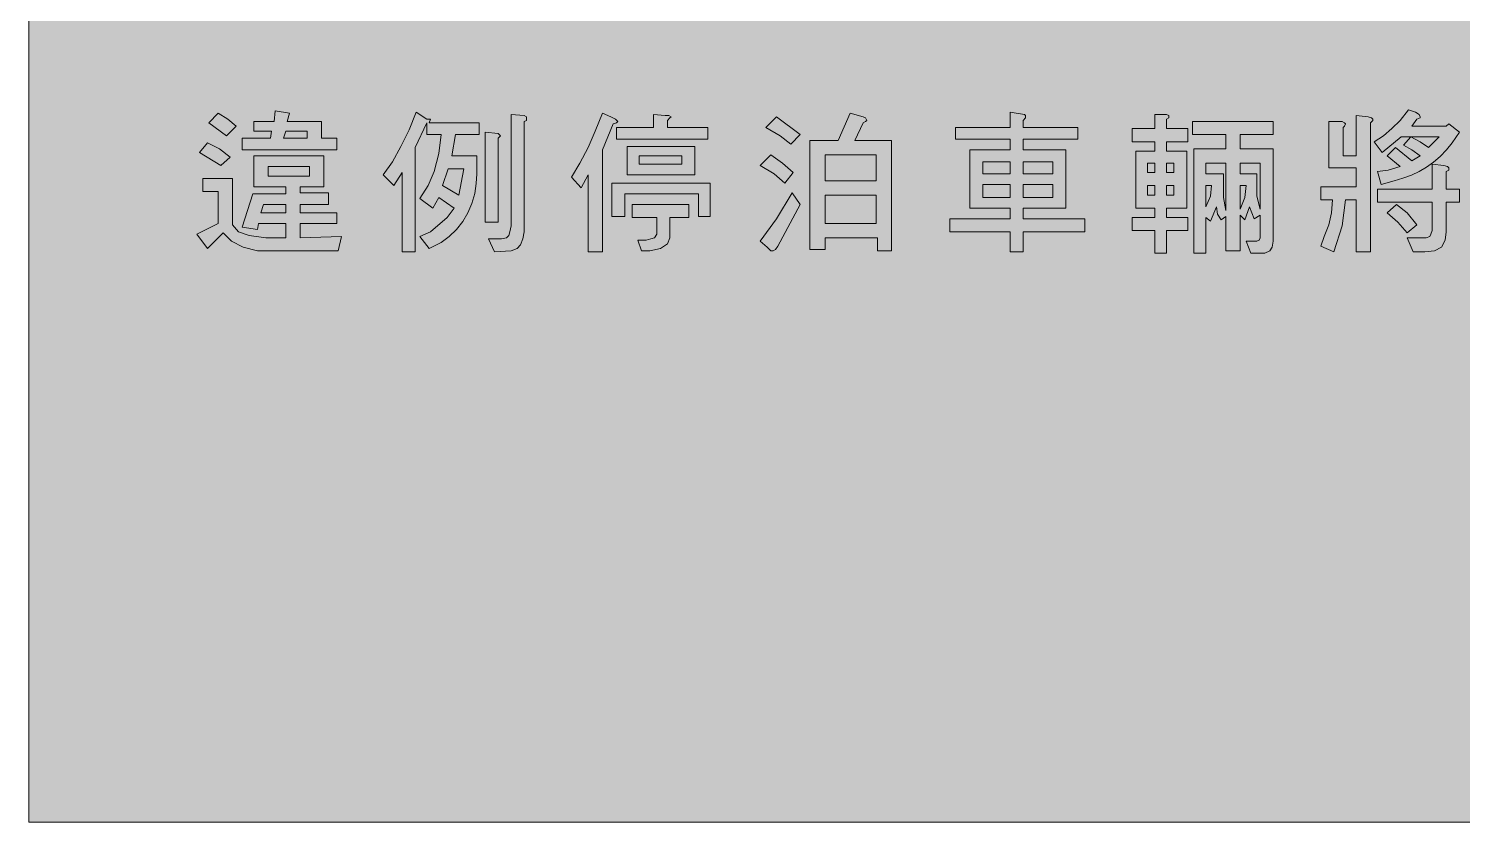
# Model space of a CAD drawing. Header units: metres. Extents: x 121 to 449, y 13 to 259.
# Drawn here: x 120.6 to 338.3, y 12.8 to 133.3 of the extents above; entities that cross this region are included whole.
import ezdxf

# ---------------------------------------------------------------- set-up
doc = ezdxf.new("R2010")
doc.units = ezdxf.units.M
doc.layers.add('FILL_BLUE_0000FF', color=7, linetype='Continuous', true_color=0x0000ff)
doc.layers.add('FILL_WHITE_FFFFFF', color=7, linetype='Continuous', true_color=0xffffff)

msp = doc.modelspace()

# ---------------------------------------------------------------- hatches: boundary and pattern name
at = {"layer": 'FILL_BLUE_0000FF', "true_color": 0x0000ff}
h = msp.add_hatch(color=7, dxfattribs=at)
h.dxf.hatch_style = 1
h.paths.add_polyline_path([(449.28, 259.2), (449.28, 12.78), (120.6, 12.78), (120.6, 259.2), (449.28, 259.2)])
at = {"layer": 'FILL_WHITE_FFFFFF', "true_color": 0xffffff}
h = msp.add_hatch(color=7, dxfattribs=at)
h.dxf.hatch_style = 1
h.paths.add_polyline_path([(150.84, 119.52), (152.1, 118.44), (150.66, 117), (147.96, 118.98), (149.4, 120.42), (150.84, 119.52)])
h = msp.add_hatch(color=7, dxfattribs=at)
h.dxf.hatch_style = 1
h.paths.add_polyline_path([(159.84, 119.16), (165.06, 119.16), (165.06, 116.64), (167.4, 116.64), (167.4, 114.84), (153, 114.84), (153, 116.64), (157.32, 116.64), (157.5, 117.72), (154.8, 117.72), (154.8, 119.16), (157.86, 119.16), (158.04, 120.78), (160.2, 120.42), (159.84, 119.16)])
h.paths.add_polyline_path([(162.9, 117.72), (159.66, 117.72), (159.3, 116.64), (162.9, 116.64), (162.9, 117.72)], flags=16)
h = msp.add_hatch(color=7, dxfattribs=at)
h.dxf.hatch_style = 1
h.paths.add_polyline_path([(177.12, 115.38), (178.38, 117.9), (179.46, 120.6), (181.08, 119.52), (181.62, 119.52), (181.44, 118.98), (189, 118.98), (189, 117.18), (185.4, 117.18), (184.86, 113.94), (188.64, 113.94), (188.64, 111.24), (188.58, 109.73), (188.33, 108.22), (187.89, 106.73), (187.29, 105.31), (186.51, 103.97), (185.57, 102.75), (184.48, 101.69), (183.24, 100.8), (181.44, 99.9), (180, 101.7), (181.62, 102.42), (184.14, 104.58), (185.22, 106.02), (182.88, 107.64), (181.98, 106.02), (180, 107.46), (181.26, 109.44), (182.16, 111.6), (182.88, 114.3), (183.24, 117.18), (181.08, 117.18), (181.08, 118.98), (179.28, 115.2), (179.28, 99.36), (177.3, 99.36), (177.3, 111.42), (176.04, 109.44), (174.42, 111.06), (175.86, 113.04), (177.12, 115.38)])
h.paths.add_polyline_path([(185.94, 108), (186.66, 111.96), (184.32, 111.96), (183.42, 109.44), (185.94, 108)], flags=16)
h = msp.add_hatch(color=7, dxfattribs=at)
h.dxf.hatch_style = 1
h.paths.add_polyline_path([(195.84, 120.06), (196.2, 119.88), (196.2, 119.34), (195.84, 119.16), (195.84, 102.42), (195.66, 101.34), (195.3, 100.44), (194.76, 99.9), (193.86, 99.54), (191.34, 99.36), (190.44, 101.34), (192.42, 101.34), (193.14, 101.52), (193.5, 101.88), (193.68, 102.42), (193.86, 103.32), (193.86, 120.24), (195.84, 120.06)])
h = msp.add_hatch(color=7, dxfattribs=at)
h.dxf.hatch_style = 1
h.paths.add_polyline_path([(209.7, 119.52), (210.06, 119.16), (209.88, 118.98), (209.34, 118.8), (207.72, 114.84), (207.72, 99.36), (205.56, 99.36), (205.56, 111.06), (204.48, 109.08), (203.04, 110.7), (204.3, 112.86), (205.56, 115.2), (206.64, 117.72), (207.72, 120.42), (208.98, 119.88), (209.7, 119.52)])
h = msp.add_hatch(color=7, dxfattribs=at)
h.dxf.hatch_style = 1
h.paths.add_polyline_path([(217.26, 120.06), (217.8, 120.06), (218.16, 119.88), (217.98, 119.7), (217.62, 119.34), (217.62, 118.26), (223.74, 118.26), (223.74, 116.46), (209.88, 116.46), (209.88, 118.26), (215.46, 118.26), (215.46, 120.24), (217.26, 120.06)])
h = msp.add_hatch(color=7, dxfattribs=at)
h.dxf.hatch_style = 1
h.paths.add_polyline_path([(237.78, 117.18), (236.34, 115.74), (234.72, 117), (232.56, 118.26), (234.18, 119.88), (237.78, 117.18)])
h = msp.add_hatch(color=7, dxfattribs=at)
h.dxf.hatch_style = 1
h.paths.add_polyline_path([(247.68, 119.7), (247.86, 119.34), (247.68, 119.16), (247.32, 118.98), (246.06, 116.28), (251.64, 116.28), (251.64, 99.54), (249.48, 99.54), (249.48, 101.52), (241.56, 101.52), (241.56, 99.72), (239.22, 99.72), (239.22, 116.28), (243.54, 116.28), (245.34, 120.42), (247.32, 119.88), (247.68, 119.7)])
h.paths.add_polyline_path([(241.56, 114.12), (241.56, 110.16), (249.3, 110.16), (249.3, 114.12), (241.56, 114.12)], flags=16)
h.paths.add_polyline_path([(249.3, 108), (241.56, 108), (241.56, 103.68), (249.3, 103.68), (249.3, 108)], flags=16)
h = msp.add_hatch(color=7, dxfattribs=at)
h.dxf.hatch_style = 1
h.paths.add_polyline_path([(271.98, 119.7), (271.62, 119.34), (271.62, 118.26), (279.9, 118.26), (279.9, 116.46), (271.62, 116.46), (271.62, 114.84), (278.1, 114.84), (278.1, 106.02), (271.62, 106.02), (271.62, 104.4), (280.98, 104.4), (280.98, 102.42), (271.62, 102.42), (271.62, 99.36), (269.64, 99.36), (269.64, 102.42), (260.46, 102.42), (260.46, 104.4), (269.64, 104.4), (269.64, 106.02), (263.52, 106.02), (263.52, 114.84), (269.64, 114.84), (269.64, 116.46), (261.36, 116.46), (261.36, 118.26), (269.64, 118.26), (269.64, 120.6), (271.8, 120.24), (271.98, 120.06), (271.98, 119.7)])
h.paths.add_polyline_path([(269.64, 111.24), (269.64, 113.04), (265.5, 113.04), (265.5, 111.24), (269.64, 111.24)], flags=16)
h.paths.add_polyline_path([(265.5, 107.64), (269.64, 107.64), (269.64, 109.62), (265.5, 109.62), (265.5, 107.64)], flags=16)
h.paths.add_polyline_path([(271.62, 113.04), (271.62, 111.24), (276.12, 111.24), (276.12, 113.04), (271.62, 113.04)], flags=16)
h.paths.add_polyline_path([(276.12, 109.62), (271.62, 109.62), (271.62, 107.64), (276.12, 107.64), (276.12, 109.62)], flags=16)
h = msp.add_hatch(color=7, dxfattribs=at)
h.dxf.hatch_style = 1
h.paths.add_polyline_path([(293.76, 120.06), (293.76, 119.7), (293.4, 119.52), (293.4, 118.08), (296.64, 118.08), (296.64, 116.1), (293.4, 116.1), (293.4, 114.66), (296.46, 114.66), (296.46, 106.02), (293.4, 106.02), (293.4, 104.58), (296.64, 104.58), (296.64, 102.6), (293.4, 102.6), (293.4, 99.18), (291.6, 99.18), (291.6, 102.6), (288.18, 102.6), (288.18, 104.58), (291.6, 104.58), (291.6, 106.02), (288.72, 106.02), (288.72, 114.66), (291.6, 114.66), (291.6, 116.1), (288.18, 116.1), (288.18, 118.08), (291.6, 118.08), (291.6, 120.24), (293.4, 120.24), (293.76, 120.06)])
h.paths.add_polyline_path([(294.48, 111.42), (294.48, 112.86), (293.4, 112.86), (293.4, 111.42), (294.48, 111.42)], flags=16)
h.paths.add_polyline_path([(293.4, 108), (294.48, 108), (294.48, 109.44), (293.4, 109.44), (293.4, 108)], flags=16)
h.paths.add_polyline_path([(290.52, 112.86), (290.52, 111.42), (291.6, 111.42), (291.6, 112.86), (290.52, 112.86)], flags=16)
h.paths.add_polyline_path([(291.6, 109.44), (290.52, 109.44), (290.52, 108), (291.6, 108), (291.6, 109.44)], flags=16)
h = msp.add_hatch(color=7, dxfattribs=at)
h.dxf.hatch_style = 1
h.paths.add_polyline_path([(320.04, 119.16), (320.4, 118.98), (320.58, 118.8), (320.4, 118.44), (320.22, 118.26), (320.22, 113.94), (322.2, 113.94), (322.2, 120.06), (324, 119.88), (324.54, 119.7), (324.72, 119.52), (324.72, 119.34), (324.36, 118.98), (324.36, 99.36), (322.2, 99.36), (322.2, 107.28), (320.58, 107.28), (320.04, 103.32), (318.78, 99.36), (316.8, 100.26), (317.34, 101.7), (318.06, 103.5), (318.42, 105.3), (318.6, 107.28), (316.8, 107.28), (316.8, 109.26), (322.2, 109.26), (322.2, 112.14), (318.06, 112.14), (318.06, 119.16), (320.04, 119.16)])
h = msp.add_hatch(color=7, dxfattribs=at)
h.dxf.hatch_style = 1
h.paths.add_polyline_path([(326.16, 114.48), (324.9, 116.1), (326.34, 117), (327.6, 118.08), (328.86, 119.34), (330.12, 120.96), (331.2, 120.6), (331.74, 120.24), (331.92, 119.88), (331.92, 119.7), (331.38, 119.52), (330.66, 118.44), (335.88, 118.44), (336.24, 118.8), (337.86, 117.54), (336.78, 115.92), (335.89, 114.84), (334.94, 113.87), (333.94, 113.01), (332.88, 112.25), (331.76, 111.59), (330.57, 111.03), (329.3, 110.55), (327.96, 110.16), (325.98, 109.62), (325.44, 111.6), (327.06, 111.78), (328.86, 112.32), (326.88, 113.94), (328.14, 115.2), (330.66, 113.22), (331.92, 113.94), (330.66, 114.84), (329.4, 115.56), (330.48, 116.82), (329.04, 116.82), (326.16, 114.48)])
h.paths.add_polyline_path([(331.92, 116.1), (333.18, 115.2), (334.8, 116.82), (330.48, 116.82), (331.92, 116.1)], flags=16)
h = msp.add_hatch(color=7, dxfattribs=at)
h.dxf.hatch_style = 1
h.paths.add_polyline_path([(304.56, 115.02), (309.6, 115.02), (309.6, 100.98), (309.42, 100.08), (309.06, 99.54), (308.34, 99.18), (306.18, 99.18), (305.46, 100.98), (307.08, 100.98), (307.44, 101.16), (307.62, 101.52), (307.62, 104.94), (306.72, 104.4), (306, 106.2), (305.28, 104.22), (304.56, 104.94), (304.56, 99.54), (302.4, 99.54), (302.4, 104.76), (301.68, 104.22), (301.14, 105.12), (300.96, 106.2), (300.06, 104.04), (299.34, 104.58), (299.34, 99.18), (297.54, 99.18), (297.54, 115.02), (302.4, 115.02), (302.4, 117.18), (297.36, 117.18), (297.36, 119.16), (309.6, 119.16), (309.6, 117.18), (304.56, 117.18), (304.56, 115.02)])
h.paths.add_polyline_path([(300.06, 107.82), (300.24, 109.44), (299.34, 109.44), (299.34, 106.2), (300.06, 107.82)], flags=16)
h.paths.add_polyline_path([(304.56, 105.84), (305.28, 107.64), (305.46, 109.44), (304.56, 109.44), (304.56, 105.84)], flags=16)
h.paths.add_polyline_path([(307.62, 112.86), (304.56, 112.86), (304.56, 111.24), (307.08, 111.24), (307.08, 107.82), (307.62, 105.84), (307.62, 112.86)], flags=16)
h.paths.add_polyline_path([(302.4, 105.66), (302.4, 112.86), (299.34, 112.86), (299.34, 111.24), (302.04, 111.24), (302.04, 107.64), (302.4, 105.66)], flags=16)
h = msp.add_hatch(color=7, dxfattribs=at)
h.dxf.hatch_style = 1
h.paths.add_polyline_path([(149.58, 115.02), (151.2, 113.76), (149.76, 112.5), (146.52, 114.48), (147.78, 115.92), (149.58, 115.02)])
h = msp.add_hatch(color=7, dxfattribs=at)
h.dxf.hatch_style = 1
h.paths.add_polyline_path([(191.88, 117.36), (192.24, 117), (191.88, 116.64), (191.88, 103.86), (189.9, 103.86), (189.9, 117.54), (191.88, 117.36)])
h = msp.add_hatch(color=7, dxfattribs=at)
h.dxf.hatch_style = 1
h.paths.add_polyline_path([(152.46, 102.42), (154.08, 101.88), (156.6, 101.52), (159.66, 101.52), (159.66, 103.68), (155.52, 103.68), (155.34, 102.78), (153, 103.14), (154.62, 108.18), (159.66, 108.18), (159.66, 109.26), (154.8, 109.26), (154.8, 113.94), (165.42, 113.94), (165.42, 109.26), (161.82, 109.26), (161.82, 108.36), (166.14, 108.36), (166.14, 106.56), (161.82, 106.56), (161.82, 105.3), (167.4, 105.3), (167.4, 103.68), (161.82, 103.68), (161.82, 101.52), (168.12, 101.7), (167.58, 99.54), (155.34, 99.54), (153.18, 100.08), (151.38, 100.98), (150.12, 102.24), (147.78, 99.9), (146.16, 102.06), (149.4, 103.68), (149.4, 108.54), (147.06, 108.54), (147.06, 110.52), (151.56, 110.52), (151.56, 103.5), (152.46, 102.42)])
h.paths.add_polyline_path([(156.24, 106.56), (155.88, 105.3), (159.66, 105.3), (159.66, 106.56), (156.24, 106.56)], flags=16)
h.paths.add_polyline_path([(163.26, 112.32), (156.96, 112.32), (156.96, 110.88), (163.26, 110.88), (163.26, 112.32)], flags=16)
h = msp.add_hatch(color=7, dxfattribs=at)
h.dxf.hatch_style = 1
h.paths.add_polyline_path([(221.76, 111.06), (211.5, 111.06), (211.5, 115.38), (221.76, 115.38), (221.76, 111.06)])
h.paths.add_polyline_path([(219.78, 113.94), (213.3, 113.94), (213.3, 112.68), (219.78, 112.68), (219.78, 113.94)], flags=16)
h = msp.add_hatch(color=7, dxfattribs=at)
h.dxf.hatch_style = 1
h.paths.add_polyline_path([(235.08, 112.86), (236.7, 111.42), (235.44, 109.8), (233.82, 111.24), (231.66, 112.5), (233.28, 114.12), (235.08, 112.86)])
h = msp.add_hatch(color=7, dxfattribs=at)
h.dxf.hatch_style = 1
h.paths.add_polyline_path([(333.72, 108.9), (333.72, 112.68), (335.52, 112.5), (336.06, 112.32), (336.24, 112.14), (336.24, 111.78), (335.88, 111.6), (335.88, 108.9), (337.86, 108.9), (337.86, 106.92), (335.88, 106.92), (335.88, 102.42), (335.7, 101.16), (335.16, 100.08), (334.08, 99.54), (332.64, 99.36), (330.84, 99.36), (329.94, 101.52), (332.82, 101.52), (333.36, 101.7), (333.54, 102.06), (333.72, 102.6), (333.72, 106.92), (325.44, 106.92), (325.44, 108.9), (333.72, 108.9)])
h = msp.add_hatch(color=7, dxfattribs=at)
h.dxf.hatch_style = 1
h.paths.add_polyline_path([(224.1, 109.8), (224.1, 104.76), (222.3, 104.76), (222.3, 108.18), (211.14, 108.18), (211.14, 104.76), (209.16, 104.76), (209.16, 109.8), (224.1, 109.8)])
h = msp.add_hatch(color=7, dxfattribs=at)
h.dxf.hatch_style = 1
h.paths.add_polyline_path([(234.36, 100.26), (234, 99.72), (233.64, 99.54), (233.28, 99.54), (232.74, 100.08), (231.66, 100.98), (234.18, 104.4), (236.52, 108.36), (237.78, 106.56), (234.36, 100.26)])
h = msp.add_hatch(color=7, dxfattribs=at)
h.dxf.hatch_style = 1
h.paths.add_polyline_path([(220.86, 106.56), (220.86, 104.58), (217.98, 104.58), (217.98, 101.52), (217.62, 100.62), (216.54, 99.9), (214.92, 99.54), (213.66, 99.54), (213.12, 101.16), (214.38, 101.16), (215.1, 101.34), (215.64, 101.52), (216, 102.06), (216, 104.58), (212.22, 104.58), (212.22, 106.56), (220.86, 106.56)])
h = msp.add_hatch(color=7, dxfattribs=at)
h.dxf.hatch_style = 1
h.paths.add_polyline_path([(329.94, 105.3), (331.38, 103.5), (329.94, 102.24), (328.5, 103.86), (326.88, 105.3), (328.32, 106.56), (329.94, 105.3)])

# ---------------------------------------------------------------- linework, layer by layer
at = {"layer": 'FILL_BLUE_0000FF', "lineweight": 0, "true_color": 0x0000ff}
msp.add_lwpolyline([(449.28, 259.2), (449.28, 12.78), (120.6, 12.78), (120.6, 259.2)], close=True, dxfattribs=at)
at = {"layer": 'FILL_WHITE_FFFFFF', "lineweight": 0, "true_color": 0xffffff}
for points in [[(150.84, 119.52), (152.1, 118.44), (150.66, 117), (147.96, 118.98), (149.4, 120.42)], [(159.84, 119.16), (165.06, 119.16), (165.06, 116.64), (167.4, 116.64), (167.4, 114.84), (153, 114.84), (153, 116.64), (157.32, 116.64), (157.5, 117.72), (154.8, 117.72), (154.8, 119.16), (157.86, 119.16), (158.04, 120.78), (160.2, 120.42)], [(177.12, 115.38), (178.38, 117.9), (179.46, 120.6), (181.08, 119.52), (181.62, 119.52), (181.44, 118.98), (189, 118.98), (189, 117.18), (185.4, 117.18), (184.86, 113.94), (188.64, 113.94), (188.64, 111.24), (188.58, 109.73), (188.33, 108.22), (187.89, 106.73), (187.29, 105.31), (186.51, 103.97), (185.57, 102.75), (184.48, 101.69), (183.24, 100.8), (181.44, 99.9), (180, 101.7), (181.62, 102.42), (184.14, 104.58), (185.22, 106.02), (182.88, 107.64), (181.98, 106.02), (180, 107.46), (181.26, 109.44), (182.16, 111.6), (182.88, 114.3), (183.24, 117.18), (181.08, 117.18), (181.08, 118.98), (179.28, 115.2), (179.28, 99.36), (177.3, 99.36), (177.3, 111.42), (176.04, 109.44), (174.42, 111.06), (175.86, 113.04)], [(195.84, 120.06), (196.2, 119.88), (196.2, 119.34), (195.84, 119.16), (195.84, 102.42), (195.66, 101.34), (195.3, 100.44), (194.76, 99.9), (193.86, 99.54), (191.34, 99.36), (190.44, 101.34), (192.42, 101.34), (193.14, 101.52), (193.5, 101.88), (193.68, 102.42), (193.86, 103.32), (193.86, 120.24)], [(209.7, 119.52), (210.06, 119.16), (209.88, 118.98), (209.34, 118.8), (207.72, 114.84), (207.72, 99.36), (205.56, 99.36), (205.56, 111.06), (204.48, 109.08), (203.04, 110.7), (204.3, 112.86), (205.56, 115.2), (206.64, 117.72), (207.72, 120.42), (208.98, 119.88)], [(217.26, 120.06), (217.8, 120.06), (218.16, 119.88), (217.98, 119.7), (217.62, 119.34), (217.62, 118.26), (223.74, 118.26), (223.74, 116.46), (209.88, 116.46), (209.88, 118.26), (215.46, 118.26), (215.46, 120.24)], [(237.78, 117.18), (236.34, 115.74), (234.72, 117), (232.56, 118.26), (234.18, 119.88)], [(247.68, 119.7), (247.86, 119.34), (247.68, 119.16), (247.32, 118.98), (246.06, 116.28), (251.64, 116.28), (251.64, 99.54), (249.48, 99.54), (249.48, 101.52), (241.56, 101.52), (241.56, 99.72), (239.22, 99.72), (239.22, 116.28), (243.54, 116.28), (245.34, 120.42), (247.32, 119.88)], [(271.98, 119.7), (271.62, 119.34), (271.62, 118.26), (279.9, 118.26), (279.9, 116.46), (271.62, 116.46), (271.62, 114.84), (278.1, 114.84), (278.1, 106.02), (271.62, 106.02), (271.62, 104.4), (280.98, 104.4), (280.98, 102.42), (271.62, 102.42), (271.62, 99.36), (269.64, 99.36), (269.64, 102.42), (260.46, 102.42), (260.46, 104.4), (269.64, 104.4), (269.64, 106.02), (263.52, 106.02), (263.52, 114.84), (269.64, 114.84), (269.64, 116.46), (261.36, 116.46), (261.36, 118.26), (269.64, 118.26), (269.64, 120.6), (271.8, 120.24), (271.98, 120.06)], [(293.76, 120.06), (293.76, 119.7), (293.4, 119.52), (293.4, 118.08), (296.64, 118.08), (296.64, 116.1), (293.4, 116.1), (293.4, 114.66), (296.46, 114.66), (296.46, 106.02), (293.4, 106.02), (293.4, 104.58), (296.64, 104.58), (296.64, 102.6), (293.4, 102.6), (293.4, 99.18), (291.6, 99.18), (291.6, 102.6), (288.18, 102.6), (288.18, 104.58), (291.6, 104.58), (291.6, 106.02), (288.72, 106.02), (288.72, 114.66), (291.6, 114.66), (291.6, 116.1), (288.18, 116.1), (288.18, 118.08), (291.6, 118.08), (291.6, 120.24), (293.4, 120.24)], [(320.04, 119.16), (320.4, 118.98), (320.58, 118.8), (320.4, 118.44), (320.22, 118.26), (320.22, 113.94), (322.2, 113.94), (322.2, 120.06), (324, 119.88), (324.54, 119.7), (324.72, 119.52), (324.72, 119.34), (324.36, 118.98), (324.36, 99.36), (322.2, 99.36), (322.2, 107.28), (320.58, 107.28), (320.04, 103.32), (318.78, 99.36), (316.8, 100.26), (317.34, 101.7), (318.06, 103.5), (318.42, 105.3), (318.6, 107.28), (316.8, 107.28), (316.8, 109.26), (322.2, 109.26), (322.2, 112.14), (318.06, 112.14), (318.06, 119.16)], [(326.16, 114.48), (324.9, 116.1), (326.34, 117), (327.6, 118.08), (328.86, 119.34), (330.12, 120.96), (331.2, 120.6), (331.74, 120.24), (331.92, 119.88), (331.92, 119.7), (331.38, 119.52), (330.66, 118.44), (335.88, 118.44), (336.24, 118.8), (337.86, 117.54), (336.78, 115.92), (335.89, 114.84), (334.94, 113.87), (333.94, 113.01), (332.88, 112.25), (331.76, 111.59), (330.57, 111.03), (329.3, 110.55), (327.96, 110.16), (325.98, 109.62), (325.44, 111.6), (327.06, 111.78), (328.86, 112.32), (326.88, 113.94), (328.14, 115.2), (330.66, 113.22), (331.92, 113.94), (330.66, 114.84), (329.4, 115.56), (330.48, 116.82), (329.04, 116.82)], [(162.9, 117.72), (159.66, 117.72), (159.3, 116.64), (162.9, 116.64)], [(304.56, 115.02), (309.6, 115.02), (309.6, 100.98), (309.42, 100.08), (309.06, 99.54), (308.34, 99.18), (306.18, 99.18), (305.46, 100.98), (307.08, 100.98), (307.44, 101.16), (307.62, 101.52), (307.62, 104.94), (306.72, 104.4), (306, 106.2), (305.28, 104.22), (304.56, 104.94), (304.56, 99.54), (302.4, 99.54), (302.4, 104.76), (301.68, 104.22), (301.14, 105.12), (300.96, 106.2), (300.06, 104.04), (299.34, 104.58), (299.34, 99.18), (297.54, 99.18), (297.54, 115.02), (302.4, 115.02), (302.4, 117.18), (297.36, 117.18), (297.36, 119.16), (309.6, 119.16), (309.6, 117.18), (304.56, 117.18)], [(149.58, 115.02), (151.2, 113.76), (149.76, 112.5), (146.52, 114.48), (147.78, 115.92)], [(191.88, 117.36), (192.24, 117), (191.88, 116.64), (191.88, 103.86), (189.9, 103.86), (189.9, 117.54)], [(331.92, 116.1), (333.18, 115.2), (334.8, 116.82), (330.48, 116.82)], [(152.46, 102.42), (154.08, 101.88), (156.6, 101.52), (159.66, 101.52), (159.66, 103.68), (155.52, 103.68), (155.34, 102.78), (153, 103.14), (154.62, 108.18), (159.66, 108.18), (159.66, 109.26), (154.8, 109.26), (154.8, 113.94), (165.42, 113.94), (165.42, 109.26), (161.82, 109.26), (161.82, 108.36), (166.14, 108.36), (166.14, 106.56), (161.82, 106.56), (161.82, 105.3), (167.4, 105.3), (167.4, 103.68), (161.82, 103.68), (161.82, 101.52), (168.12, 101.7), (167.58, 99.54), (155.34, 99.54), (153.18, 100.08), (151.38, 100.98), (150.12, 102.24), (147.78, 99.9), (146.16, 102.06), (149.4, 103.68), (149.4, 108.54), (147.06, 108.54), (147.06, 110.52), (151.56, 110.52), (151.56, 103.5)], [(221.76, 111.06), (211.5, 111.06), (211.5, 115.38), (221.76, 115.38)], [(219.78, 113.94), (213.3, 113.94), (213.3, 112.68), (219.78, 112.68)], [(235.08, 112.86), (236.7, 111.42), (235.44, 109.8), (233.82, 111.24), (231.66, 112.5), (233.28, 114.12)], [(241.56, 114.12), (241.56, 110.16), (249.3, 110.16), (249.3, 114.12)], [(163.26, 112.32), (156.96, 112.32), (156.96, 110.88), (163.26, 110.88)], [(185.94, 108), (186.66, 111.96), (184.32, 111.96), (183.42, 109.44)], [(269.64, 111.24), (269.64, 113.04), (265.5, 113.04), (265.5, 111.24)], [(271.62, 113.04), (271.62, 111.24), (276.12, 111.24), (276.12, 113.04)], [(290.52, 112.86), (290.52, 111.42), (291.6, 111.42), (291.6, 112.86)], [(294.48, 111.42), (294.48, 112.86), (293.4, 112.86), (293.4, 111.42)], [(302.4, 105.66), (302.4, 112.86), (299.34, 112.86), (299.34, 111.24), (302.04, 111.24), (302.04, 107.64)], [(307.62, 112.86), (304.56, 112.86), (304.56, 111.24), (307.08, 111.24), (307.08, 107.82), (307.62, 105.84)], [(333.72, 108.9), (333.72, 112.68), (335.52, 112.5), (336.06, 112.32), (336.24, 112.14), (336.24, 111.78), (335.88, 111.6), (335.88, 108.9), (337.86, 108.9), (337.86, 106.92), (335.88, 106.92), (335.88, 102.42), (335.7, 101.16), (335.16, 100.08), (334.08, 99.54), (332.64, 99.36), (330.84, 99.36), (329.94, 101.52), (332.82, 101.52), (333.36, 101.7), (333.54, 102.06), (333.72, 102.6), (333.72, 106.92), (325.44, 106.92), (325.44, 108.9)], [(224.1, 109.8), (224.1, 104.76), (222.3, 104.76), (222.3, 108.18), (211.14, 108.18), (211.14, 104.76), (209.16, 104.76), (209.16, 109.8)], [(265.5, 107.64), (269.64, 107.64), (269.64, 109.62), (265.5, 109.62)], [(276.12, 109.62), (271.62, 109.62), (271.62, 107.64), (276.12, 107.64)], [(291.6, 109.44), (290.52, 109.44), (290.52, 108), (291.6, 108)], [(293.4, 108), (294.48, 108), (294.48, 109.44), (293.4, 109.44)], [(300.06, 107.82), (300.24, 109.44), (299.34, 109.44), (299.34, 106.2)], [(304.56, 105.84), (305.28, 107.64), (305.46, 109.44), (304.56, 109.44)], [(234.36, 100.26), (234, 99.72), (233.64, 99.54), (233.28, 99.54), (232.74, 100.08), (231.66, 100.98), (234.18, 104.4), (236.52, 108.36), (237.78, 106.56)], [(249.3, 108), (241.56, 108), (241.56, 103.68), (249.3, 103.68)], [(156.24, 106.56), (155.88, 105.3), (159.66, 105.3), (159.66, 106.56)], [(220.86, 106.56), (220.86, 104.58), (217.98, 104.58), (217.98, 101.52), (217.62, 100.62), (216.54, 99.9), (214.92, 99.54), (213.66, 99.54), (213.12, 101.16), (214.38, 101.16), (215.1, 101.34), (215.64, 101.52), (216, 102.06), (216, 104.58), (212.22, 104.58), (212.22, 106.56)], [(329.94, 105.3), (331.38, 103.5), (329.94, 102.24), (328.5, 103.86), (326.88, 105.3), (328.32, 106.56)]]:
    msp.add_lwpolyline(points, close=True, dxfattribs=at)

doc.saveas('drawing.dxf')
